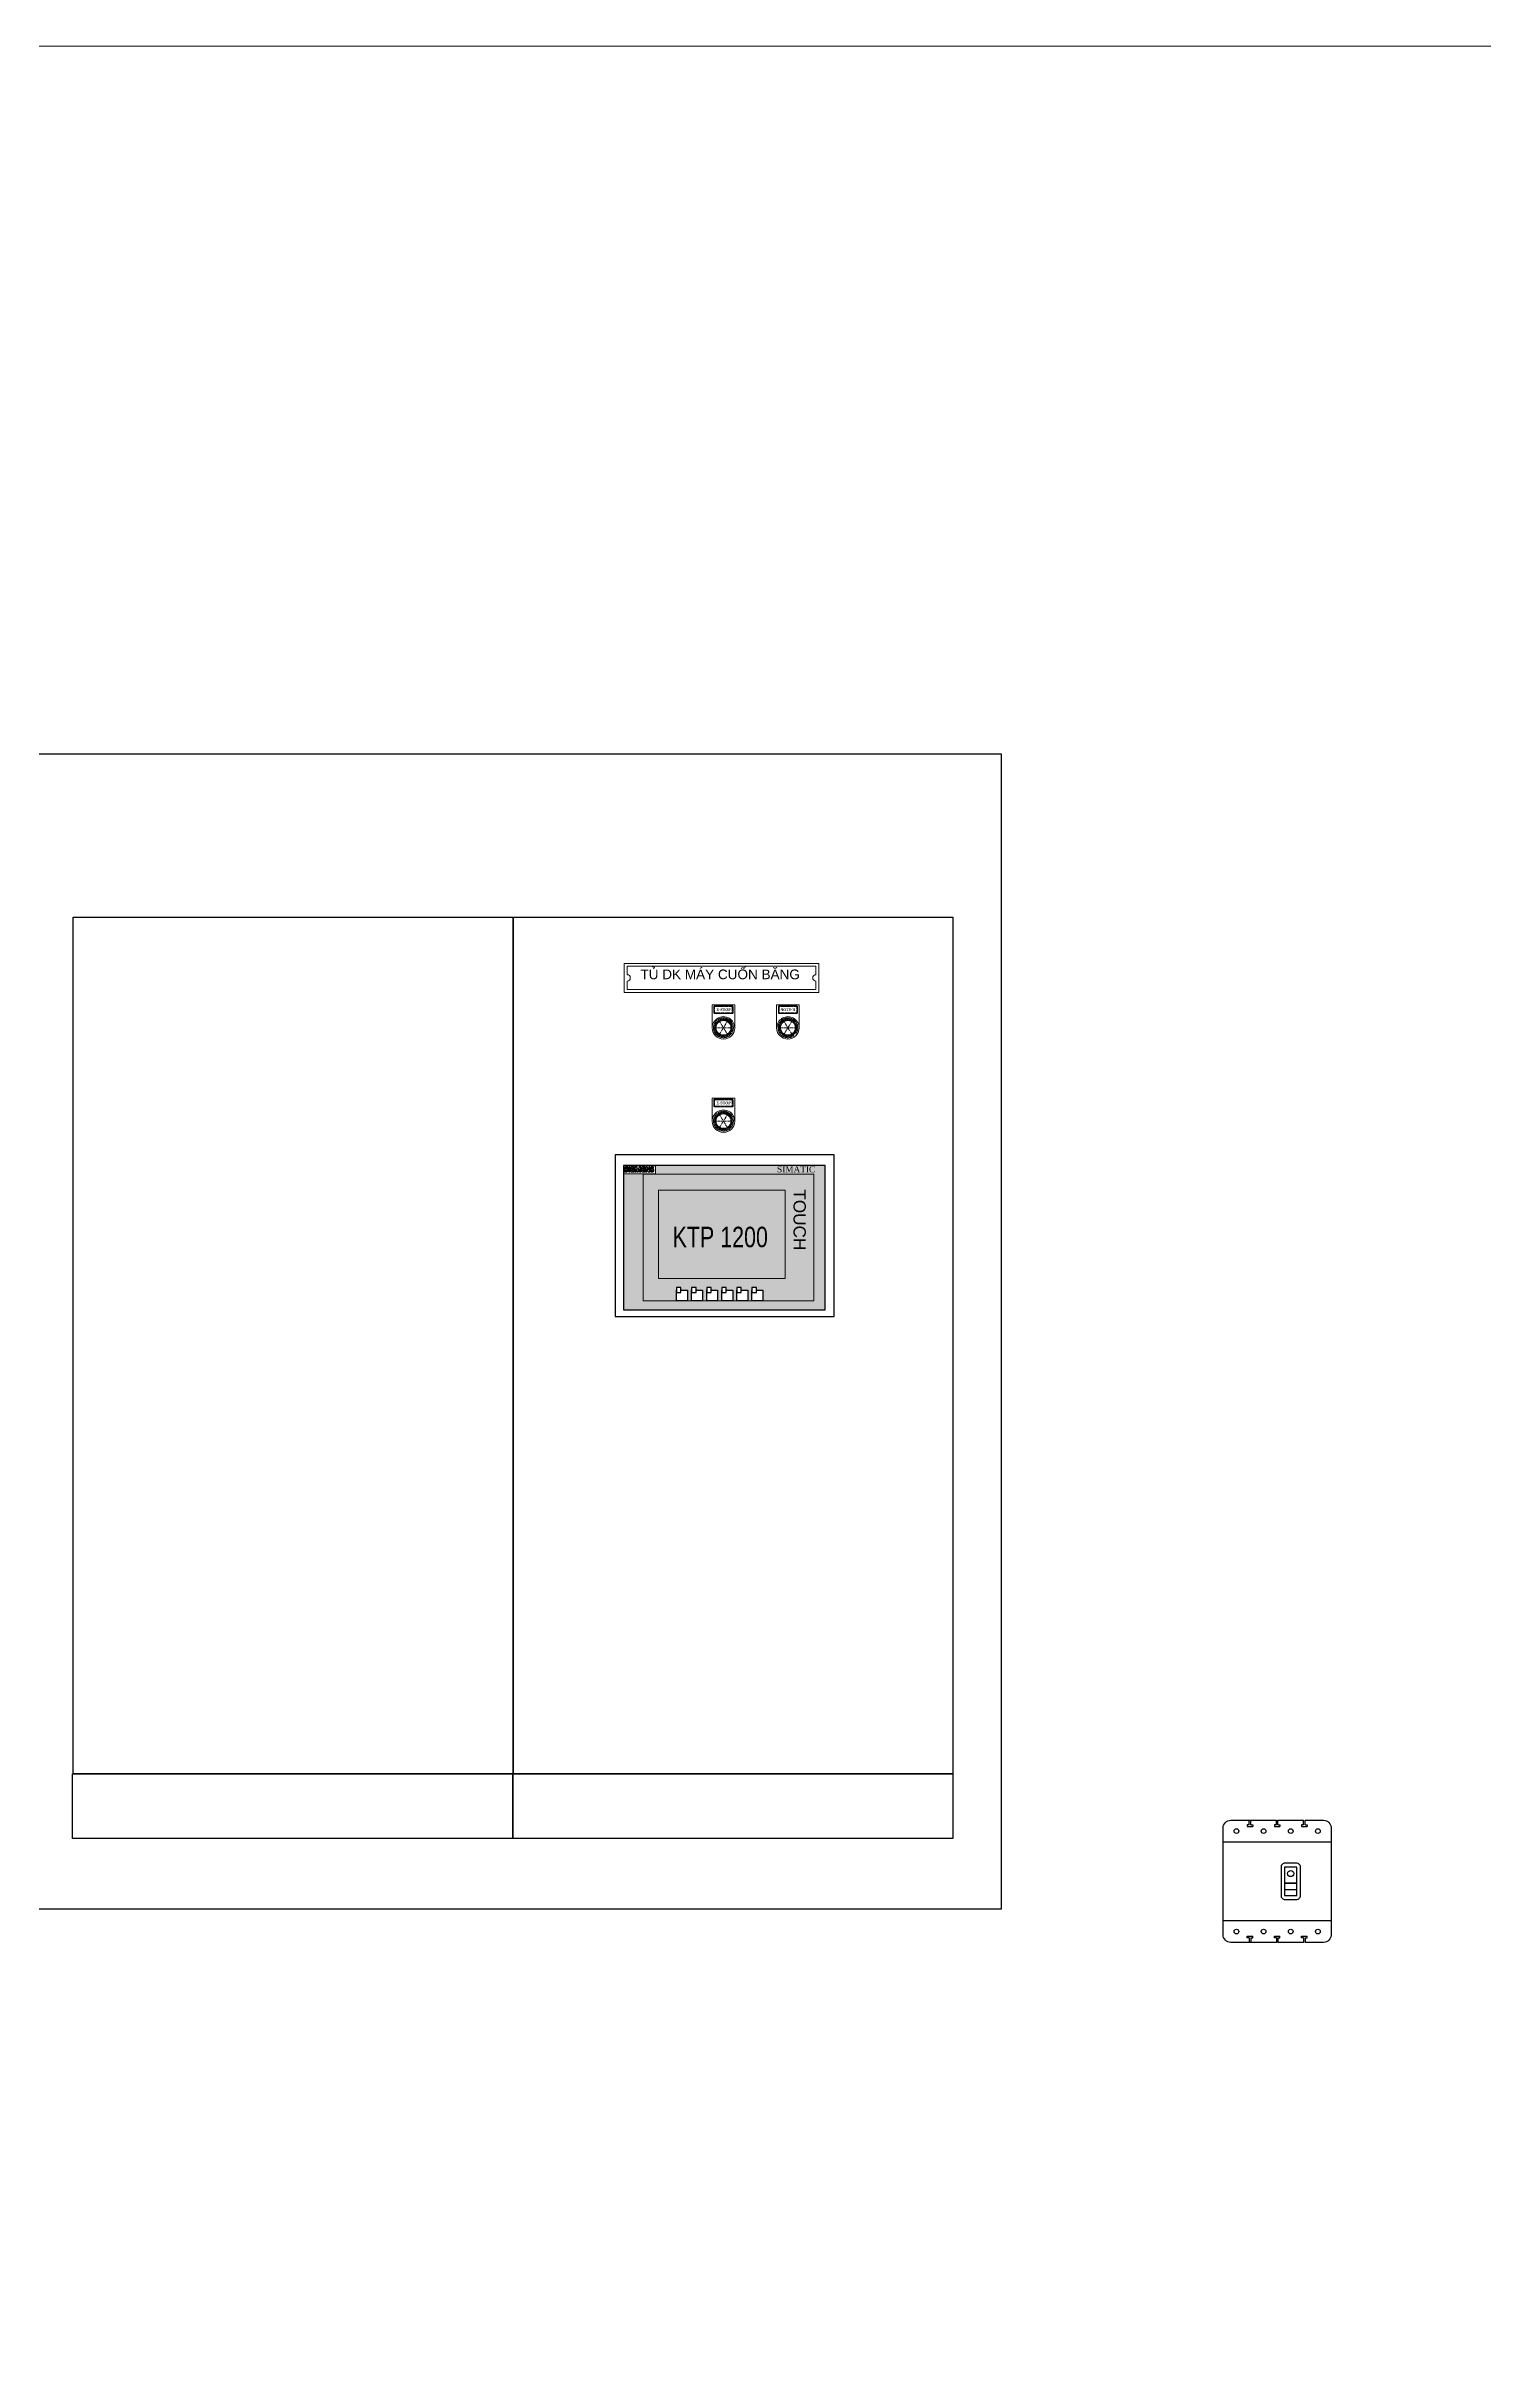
# Model space of a CAD drawing. Header units: inches. Extents: x 187 to 137830, y 99 to 66837.
# Drawn here: x 4246 to 6470, y 25914 to 29498 of the extents above; entities that cross this region are included whole.
import ezdxf

# ---------------------------------------------------------------- set-up
doc = ezdxf.new("R2010")
doc.units = ezdxf.units.IN
doc.header["$MEASUREMENT"] = 0
for name, pattern in [('DASHED', [0.75, 0.5, -0.25]), ('DASHED2', [0.375, 0.25, -0.125]), ('HIDDEN', [0.375, 0.25, -0.125])]:
    doc.linetypes.add(name, pattern=pattern)
for name, color, linetype, lineweight in [('00 Tay Do Pipe', 84, 'Continuous', 0), ('NETCHINH', 7, 'Continuous', 30), ('T_Net manh_Thin Line', 1, 'Continuous', 9), ('Thin - Continuous', 3, 'DASHED2', 5)]:
    doc.layers.add(name, color=color, linetype=linetype, lineweight=lineweight)
for name, color, linetype in [('12', 3, 'Continuous'), ('BO', 3, 'Continuous'), ('CHANGE', 4, 'Continuous'), ('Dim', 9, 'Continuous'), ('mang', 4, 'Continuous'), ('ONG', 170, 'Continuous'), ('text', 2, 'Continuous')]:
    doc.layers.add(name, color=color, linetype=linetype)
doc.styles.add('Annotative', font='arial.ttf')
doc.styles.add('DIM', font='romans.shx', dxfattribs={"width": 0.75, "bigfont": 'bigfont.shx'})
doc.styles.add('ROMAND', font='arial.ttf', dxfattribs={"height": 2})
doc.styles.get("Standard").update_dxf_attribs({"font": 'arial.ttf'})

# ---------------------------------------------------------------- blocks, each defined once
blk = doc.blocks.new('A$C1EC9183B')
at = {"layer": 'CHANGE'}
blk.add_line((-8, 40.4), (8, 40.4), dxfattribs=at)
blk.add_lwpolyline([(-7.5, 27.4), (7.5, 27.4, 0.414214), (12.5, 32.4), (12.5, 69.1, 0.414214), (7.5, 74.1), (-7.5, 74.1, 0.414214), (-12.5, 69.1), (-12.5, 32.4, 0.414214)], format="xyb", close=True, dxfattribs=at)
for points in [[(-8, 48.4), (8, 48.4), (8, 69.1), (-8, 69.1)], [(-8, 32.4), (8, 32.4), (8, 48.4), (-8, 48.4)]]:
    blk.add_lwpolyline(points, close=True, dxfattribs=at)
blk.add_circle((0, 60.8), 4, dxfattribs=at)
blk = doc.blocks.new('A$C52D365C6')
at = {"layer": 'CHANGE'}
blk.add_lwpolyline([(0, 50.75), (139.5, 50.75), (139.5, -50.75), (0, -50.75)], close=True, dxfattribs=at)
blk.add_blockref('A$C1EC9183B', (87.25, -50.75))
blk = doc.blocks.new('A$C6CA75C46')
at = {"layer": 'CHANGE'}
for p, q in [((33.75, 72.75), (31.25, 72.75)), ((31.25, 72.75), (31.25, 70.75)), ((31.25, 70.75), (38.25, 70.75)), ((33.75, 72.75), (33.75, 78.75)), ((35.75, 72.75), (35.75, 78.75)), ((35.75, 72.75), (38.25, 72.75)), ((38.25, 72.75), (38.25, 70.75)), ((68.75, 72.75), (66.25, 72.75)), ((66.25, 72.75), (66.25, 70.75)), ((66.25, 70.75), (73.25, 70.75)), ((68.75, 72.75), (68.75, 78.75)), ((70.75, 72.75), (70.75, 78.75)), ((70.75, 72.75), (73.25, 72.75)), ((73.25, 72.75), (73.25, 70.75)), ((103.75, 72.75), (101.25, 72.75)), ((101.25, 72.75), (101.25, 70.75)), ((101.25, 70.75), (108.25, 70.75)), ((103.75, 72.75), (103.75, 78.75)), ((105.75, 72.75), (105.75, 78.75)), ((105.75, 72.75), (108.25, 72.75)), ((108.25, 72.75), (108.25, 70.75)), ((31.25, -70.75), (38.25, -70.75)), ((31.25, -72.75), (31.25, -70.75)), ((33.75, -72.75), (31.25, -72.75)), ((33.75, -72.75), (33.75, -78.75)), ((35.75, -72.75), (35.75, -78.75)), ((35.75, -72.75), (38.25, -72.75)), ((38.25, -72.75), (38.25, -70.75)), ((66.25, -70.75), (73.25, -70.75)), ((66.25, -72.75), (66.25, -70.75)), ((68.75, -72.75), (66.25, -72.75)), ((68.75, -72.75), (68.75, -78.75)), ((70.75, -72.75), (70.75, -78.75)), ((70.75, -72.75), (73.25, -72.75)), ((73.25, -72.75), (73.25, -70.75)), ((101.25, -70.75), (108.25, -70.75)), ((101.25, -72.75), (101.25, -70.75)), ((103.75, -72.75), (101.25, -72.75)), ((103.75, -72.75), (103.75, -78.75)), ((105.75, -72.75), (105.75, -78.75)), ((105.75, -72.75), (108.25, -72.75)), ((108.25, -72.75), (108.25, -70.75))]:
    blk.add_line(p, q, dxfattribs=at)
for points in [[(68.75, -78.75), (10, -78.75, -0.4142136), (0, -68.75), (0, 68.75, -0.4142136), (10, 78.75), (68.75, 78.75)], [(105.75, 78.75), (129.5, 78.75, -0.4142136), (139.5, 68.75), (139.5, -68.75, -0.4142136), (129.5, -78.75), (105.75, -78.75)]]:
    blk.add_lwpolyline(points, format="xyb", dxfattribs=at)
for points in [[(70.75, 78.75), (103.75, 78.75)], [(103.75, -78.75), (70.75, -78.75)]]:
    blk.add_lwpolyline(points, dxfattribs=at)
for centre in [(17.25, 64.75), (52.25, 64.75), (87.25, 64.75), (122.25, 64.75), (17.25, -64.75), (52.25, -64.75), (87.25, -64.75), (122.25, -64.75)]:
    blk.add_circle(centre, 3, dxfattribs=at)
blk = doc.blocks.new('A$C76544C58')
at = {"layer": 'text'}
for name in ['A$C6CA75C46', 'A$C52D365C6']:
    blk.add_blockref(name, (0, 0), dxfattribs=at)
blk = doc.blocks.new('VL160X-4P')
at = {"layer": 'text'}
blk.add_blockref('A$C76544C58', (893.1, 340.1), dxfattribs=at)

msp = doc.modelspace()

# ---------------------------------------------------------------- hatches: boundary and pattern name
at = {"layer": 'NETCHINH'}
h = msp.add_hatch(color=1, dxfattribs=at)
h.dxf.hatch_style = 1
h.set_gradient(color1=(173, 221, 247), name='SPHERICAL')
h.paths.add_polyline_path([(5450.97, 27765.49), (5188.34, 27765.49), (5188.34, 27752.21), (5433.75, 27752.21), (5433.75, 27556.03), (5169.53, 27556.03), (5169.53, 27752.5), (5138.92, 27752.5), (5138.92, 27542.14), (5450.97, 27542.14)])
h.paths.add_polyline_path([(5376.13, 27749.42), (5438.58, 27749.42), (5438.58, 27769.72), (5376.13, 27769.72)], flags=9)
h = msp.add_hatch(color=1, dxfattribs=at)
h.dxf.hatch_style = 1
h.set_gradient(color1=(179, 179, 255), name='SPHERICAL')
h.paths.add_polyline_path([(5169.53, 27752.21), (5169.53, 27556.03), (5221.1, 27556.03), (5221.1, 27572.71), (5221.1, 27576.48), (5227.93, 27576.48), (5227.93, 27572.71), (5238.05, 27572.71), (5238.05, 27556.03), (5244.47, 27556.03), (5244.47, 27572.71), (5244.47, 27576.48), (5251.3, 27576.48), (5251.3, 27572.71), (5261.41, 27572.71), (5261.41, 27556.03), (5267.84, 27556.03), (5267.84, 27572.71), (5267.84, 27576.48), (5274.67, 27576.48), (5274.67, 27572.71), (5284.78, 27572.71), (5284.78, 27556.03), (5291.2, 27556.03), (5291.2, 27572.71), (5291.2, 27576.48), (5298.03, 27576.48), (5298.03, 27572.71), (5308.15, 27572.71), (5308.15, 27556.03), (5314.57, 27556.03), (5314.57, 27572.71), (5314.57, 27576.48), (5321.4, 27576.48), (5321.4, 27572.71), (5331.51, 27572.71), (5331.51, 27556.03), (5337.94, 27556.03), (5337.94, 27572.71), (5337.94, 27576.48), (5344.77, 27576.48), (5344.77, 27572.71), (5354.88, 27572.71), (5354.88, 27556.03), (5433.75, 27556.03), (5433.75, 27752.21)])
h.paths.add_polyline_path([(5389.03, 27727.47), (5389.03, 27590.42), (5193.19, 27590.42), (5193.19, 27727.47)], flags=16)
h.paths.add_polyline_path([(5391.49, 27731.19), (5391.49, 27627.28), (5430.66, 27627.28), (5430.66, 27731.19)], flags=24)
h.paths.add_polyline_path([(5206.63, 27621.71), (5370.08, 27621.71), (5370.08, 27686.99), (5206.63, 27686.99)], flags=8)
h = msp.add_hatch(color=1, dxfattribs=at)
h.dxf.hatch_style = 1
h.set_gradient(color1=(255, 255, 255), name='SPHERICAL')
h.paths.add_polyline_path([(5389.03, 27727.47), (5193.19, 27727.47), (5193.19, 27590.42), (5389.03, 27590.42)])
h.paths.add_polyline_path([(5206.63, 27621.71), (5370.08, 27621.71), (5370.08, 27686.99), (5206.63, 27686.99)], flags=24)

# ---------------------------------------------------------------- linework, layer by layer
at = {"color": 6, "linetype": 'Continuous', "lineweight": 0}
msp.add_lwpolyline([(186.86, 29497.83), (34274.63, 29497.83), (34274.63, 826.86), (186.86, 826.86)], close=True, dxfattribs=at)
at = {"color": 7, "lineweight": 0, "true_color": 0xffffff}
msp.add_lwpolyline([(5139.23, 27765.18), (5188.34, 27765.18), (5188.34, 27752.5), (5139.23, 27752.5)], close=True, dxfattribs=at)
at = {"color": 4, "lineweight": 0}
msp.add_lwpolyline([(5433.75, 27556.03), (5433.75, 27752.21), (5169.53, 27752.21), (5169.53, 27556.03)], close=True, dxfattribs=at)
at = {"color": 251, "lineweight": 0, "true_color": 0x696969}
msp.add_lwpolyline([(5389.03, 27590.42), (5389.03, 27727.47), (5193.19, 27727.47), (5193.19, 27590.42)], close=True, dxfattribs=at)
for points in [[(5221.1, 27568.95), (5227.93, 27568.95), (5227.93, 27576.48), (5221.1, 27576.48)], [(5244.47, 27568.95), (5251.3, 27568.95), (5251.3, 27576.48), (5244.47, 27576.48)], [(5267.84, 27568.95), (5274.67, 27568.95), (5274.67, 27576.48), (5267.84, 27576.48)], [(5291.2, 27568.95), (5298.03, 27568.95), (5298.03, 27576.48), (5291.2, 27576.48)], [(5314.57, 27568.95), (5321.4, 27568.95), (5321.4, 27576.48), (5314.57, 27576.48)], [(5337.94, 27568.95), (5344.77, 27568.95), (5344.77, 27576.48), (5337.94, 27576.48)]]:
    msp.add_lwpolyline(points, close=True)
for points in [[(5227.93, 27572.71), (5238.05, 27572.71), (5238.05, 27556.03), (5221.1, 27556.03), (5221.1, 27572.71)], [(5251.3, 27572.71), (5261.41, 27572.71), (5261.41, 27556.03), (5244.47, 27556.03), (5244.47, 27572.71)], [(5274.67, 27572.71), (5284.78, 27572.71), (5284.78, 27556.03), (5267.84, 27556.03), (5267.84, 27572.71)], [(5298.03, 27572.71), (5308.15, 27572.71), (5308.15, 27556.03), (5291.2, 27556.03), (5291.2, 27572.71)], [(5321.4, 27572.71), (5331.51, 27572.71), (5331.51, 27556.03), (5314.57, 27556.03), (5314.57, 27572.71)], [(5344.77, 27572.71), (5354.88, 27572.71), (5354.88, 27556.03), (5337.94, 27556.03), (5337.94, 27572.71)]]:
    msp.add_lwpolyline(points)
at = {"layer": '12', "color": 2}
for centre in [(5293.75, 27978.65), (5393.56, 27978.65), (5293.75, 27834.2)]:
    msp.add_circle(centre, 11.6, dxfattribs=at)
at = {"layer": 'BO', "color": 4, "linetype": 'Continuous'}
for p, q in [((5140.72, 27756.03), (5140.72, 27757.41)), ((5142.64, 27761.19), (5142.64, 27761.21)), ((5145.61, 27761.39), (5145.61, 27762.7)), ((5147.13, 27755.88), (5147.13, 27762.77)), ((5149.25, 27762.77), (5147.13, 27762.77)), ((5147.13, 27755.88), (5149.25, 27755.88)), ((5149.25, 27755.88), (5149.25, 27762.77)), ((5150.85, 27755.88), (5150.85, 27762.77)), ((5155.88, 27762.77), (5150.85, 27762.77)), ((5150.85, 27755.88), (5155.95, 27755.88)), ((5152.82, 27759.94), (5152.82, 27761.47)), ((5152.82, 27761.47), (5155.88, 27761.47)), ((5155.51, 27759.94), (5152.82, 27759.94)), ((5152.82, 27757.19), (5152.82, 27758.78)), ((5152.82, 27758.78), (5155.51, 27758.78)), ((5155.95, 27757.19), (5152.82, 27757.19)), ((5155.51, 27758.78), (5155.51, 27759.94)), ((5155.88, 27761.47), (5155.88, 27762.77)), ((5155.95, 27755.88), (5155.95, 27757.19)), ((5157.19, 27755.88), (5157.19, 27762.77)), ((5159.66, 27762.77), (5157.19, 27762.77)), ((5157.19, 27755.88), (5158.57, 27755.88)), ((5158.57, 27755.88), (5158.57, 27760.23)), ((5158.57, 27760.23), (5160.47, 27755.81)), ((5161.49, 27758.64), (5159.66, 27762.77)), ((5160.47, 27755.81), (5161.7, 27755.81)), ((5163.16, 27762.77), (5161.49, 27758.64)), ((5161.7, 27755.81), (5163.67, 27760.31)), ((5165.64, 27762.77), (5163.16, 27762.77)), ((5163.67, 27755.88), (5163.67, 27760.31)), ((5163.67, 27755.88), (5165.64, 27755.88)), ((5165.64, 27755.88), (5165.64, 27762.77)), ((5167.24, 27755.88), (5167.24, 27762.77)), ((5172.34, 27762.77), (5167.24, 27762.77)), ((5167.24, 27755.88), (5172.41, 27755.88)), ((5169.28, 27759.94), (5169.28, 27761.47)), ((5169.28, 27761.47), (5172.34, 27761.47)), ((5171.98, 27759.94), (5169.28, 27759.94)), ((5169.28, 27757.19), (5169.28, 27758.78)), ((5169.28, 27758.78), (5171.98, 27758.78)), ((5172.41, 27757.19), (5169.28, 27757.19)), ((5171.98, 27758.78), (5171.98, 27759.94)), ((5172.34, 27761.47), (5172.34, 27762.77)), ((5172.41, 27755.88), (5172.41, 27757.19)), ((5173.58, 27755.88), (5173.58, 27762.77)), ((5175.84, 27762.77), (5173.58, 27762.77)), ((5173.58, 27755.88), (5174.96, 27755.88)), ((5174.96, 27755.88), (5174.96, 27760.23)), ((5174.96, 27760.23), (5177.44, 27755.88)), ((5178.24, 27758.57), (5175.84, 27762.77)), ((5177.44, 27755.88), (5179.7, 27755.88)), ((5178.24, 27762.77), (5178.24, 27758.57)), ((5179.7, 27762.77), (5178.24, 27762.77)), ((5179.7, 27755.88), (5179.7, 27762.77)), ((5180.86, 27756.1), (5180.86, 27757.41)), ((5185.67, 27761.39), (5185.67, 27762.7))]:
    msp.add_line(p, q, dxfattribs=at)
for points in [[(5145.61, 27762.7), (5145.18, 27762.77), (5144.97, 27762.81), (5144.76, 27762.85), (5144.59, 27762.87), (5144.43, 27762.89), (5144.26, 27762.92), (5144.1, 27762.93), (5143.98, 27762.94), (5143.86, 27762.95), (5143.74, 27762.96), (5143.62, 27762.96), (5143.5, 27762.96), (5143.37, 27762.96), (5143.24, 27762.95), (5143.11, 27762.94), (5142.99, 27762.93), (5142.86, 27762.91), (5142.75, 27762.89), (5142.63, 27762.87), (5142.52, 27762.85), (5142.41, 27762.82), (5142.3, 27762.79), (5142.19, 27762.76), (5142.09, 27762.72), (5141.99, 27762.69), (5141.9, 27762.64), (5141.8, 27762.6), (5141.71, 27762.55), (5141.61, 27762.5), (5141.55, 27762.46), (5141.48, 27762.42), (5141.42, 27762.37), (5141.36, 27762.33), (5141.3, 27762.28), (5141.24, 27762.23), (5141.18, 27762.18), (5141.13, 27762.12), (5141.08, 27762.06), (5141.03, 27762), (5140.98, 27761.93), (5140.94, 27761.87), (5140.89, 27761.8), (5140.85, 27761.72), (5140.82, 27761.65), (5140.79, 27761.58), (5140.76, 27761.5), (5140.73, 27761.42), (5140.71, 27761.34), (5140.69, 27761.25), (5140.68, 27761.17), (5140.67, 27761.08), (5140.66, 27761), (5140.65, 27760.91), (5140.65, 27760.83)], [(5140.65, 27760.83), (5140.65, 27760.81), (5140.65, 27760.74), (5140.66, 27760.67), (5140.66, 27760.6), (5140.67, 27760.53), (5140.68, 27760.46), (5140.7, 27760.39), (5140.71, 27760.32), (5140.73, 27760.26), (5140.75, 27760.19), (5140.78, 27760.12), (5140.81, 27760.05), (5140.84, 27759.98), (5140.88, 27759.91), (5140.92, 27759.84), (5140.96, 27759.78), (5141, 27759.72), (5141.05, 27759.65), (5141.1, 27759.59), (5141.16, 27759.53), (5141.22, 27759.46), (5141.28, 27759.41), (5141.34, 27759.35), (5141.41, 27759.3), (5141.47, 27759.25), (5141.54, 27759.2), (5141.61, 27759.16), (5141.68, 27759.11), (5141.74, 27759.08), (5141.81, 27759.04), (5141.88, 27759), (5142.02, 27758.93), (5142.16, 27758.87), (5142.3, 27758.8), (5142.44, 27758.74), (5142.63, 27758.66), (5142.82, 27758.58), (5143.01, 27758.49), (5143.21, 27758.41), (5143.29, 27758.37), (5143.37, 27758.33), (5143.46, 27758.3), (5143.54, 27758.25), (5143.62, 27758.21), (5143.7, 27758.16), (5143.74, 27758.14), (5143.78, 27758.11), (5143.82, 27758.09), (5143.86, 27758.06), (5143.9, 27758.03), (5143.93, 27757.99), (5143.97, 27757.96), (5144, 27757.92), (5144.02, 27757.89), (5144.04, 27757.86), (5144.05, 27757.84), (5144.07, 27757.81), (5144.08, 27757.77), (5144.09, 27757.74), (5144.09, 27757.71), (5144.1, 27757.68), (5144.1, 27757.67)], [(5140.72, 27756.03), (5140.91, 27755.98), (5141.09, 27755.93), (5141.27, 27755.89), (5141.46, 27755.85), (5141.59, 27755.82), (5141.73, 27755.79), (5141.87, 27755.77), (5142.01, 27755.75), (5142.15, 27755.74), (5142.31, 27755.72), (5142.48, 27755.71), (5142.64, 27755.7), (5142.81, 27755.7), (5142.94, 27755.7), (5143.08, 27755.71), (5143.21, 27755.71), (5143.34, 27755.72), (5143.48, 27755.74), (5143.61, 27755.75), (5143.73, 27755.77), (5143.85, 27755.79), (5143.97, 27755.81), (5144.09, 27755.84), (5144.21, 27755.87), (5144.33, 27755.91), (5144.44, 27755.94), (5144.54, 27755.98), (5144.65, 27756.02), (5144.76, 27756.06), (5144.86, 27756.11), (5144.96, 27756.16), (5145.04, 27756.2), (5145.11, 27756.25), (5145.18, 27756.29), (5145.25, 27756.34), (5145.32, 27756.39), (5145.39, 27756.44), (5145.46, 27756.5), (5145.52, 27756.56), (5145.58, 27756.62), (5145.64, 27756.68), (5145.7, 27756.75), (5145.75, 27756.82), (5145.8, 27756.89), (5145.84, 27756.96), (5145.88, 27757.04), (5145.92, 27757.12), (5145.95, 27757.2), (5145.98, 27757.27), (5146, 27757.35), (5146.02, 27757.42), (5146.04, 27757.5), (5146.05, 27757.58), (5146.07, 27757.66), (5146.07, 27757.74), (5146.08, 27757.82), (5146.08, 27757.9)], [(5144.1, 27757.67), (5144.1, 27757.64), (5144.09, 27757.61), (5144.09, 27757.59), (5144.08, 27757.56), (5144.07, 27757.53), (5144.06, 27757.51), (5144.04, 27757.48), (5144.03, 27757.46), (5144.01, 27757.43), (5143.99, 27757.41), (5143.97, 27757.39), (5143.94, 27757.37), (5143.92, 27757.35), (5143.9, 27757.33), (5143.87, 27757.31), (5143.84, 27757.3), (5143.82, 27757.28), (5143.77, 27757.26), (5143.72, 27757.24), (5143.67, 27757.22), (5143.62, 27757.2), (5143.57, 27757.18), (5143.52, 27757.17), (5143.47, 27757.15), (5143.4, 27757.14), (5143.33, 27757.12), (5143.26, 27757.11), (5143.19, 27757.1), (5143.11, 27757.09), (5143.03, 27757.08), (5142.95, 27757.07), (5142.88, 27757.06), (5142.79, 27757.06), (5142.7, 27757.06), (5142.61, 27757.05), (5142.52, 27757.05), (5142.42, 27757.05), (5142.32, 27757.06), (5142.22, 27757.06), (5142.12, 27757.07), (5142.02, 27757.08), (5141.92, 27757.09), (5141.82, 27757.11), (5141.72, 27757.12), (5141.62, 27757.14), (5141.52, 27757.16), (5141.42, 27757.19), (5141.32, 27757.21), (5141.22, 27757.24), (5141.12, 27757.27), (5141.02, 27757.3), (5140.92, 27757.33), (5140.82, 27757.37), (5140.72, 27757.41)], [(5142.63, 27761.21), (5142.63, 27761.24), (5142.64, 27761.27), (5142.64, 27761.29), (5142.65, 27761.32), (5142.66, 27761.34), (5142.67, 27761.36), (5142.68, 27761.39), (5142.7, 27761.41), (5142.72, 27761.43), (5142.73, 27761.45), (5142.75, 27761.47), (5142.77, 27761.48), (5142.79, 27761.5), (5142.82, 27761.52), (5142.84, 27761.53), (5142.87, 27761.55), (5142.91, 27761.57), (5142.95, 27761.59), (5142.98, 27761.61), (5143.02, 27761.62), (5143.06, 27761.63), (5143.1, 27761.65), (5143.15, 27761.67), (5143.21, 27761.68), (5143.26, 27761.7), (5143.32, 27761.71), (5143.38, 27761.72), (5143.44, 27761.73), (5143.49, 27761.74), (5143.55, 27761.74), (5143.61, 27761.75), (5143.67, 27761.75), (5143.74, 27761.76), (5143.8, 27761.76), (5143.87, 27761.76), (5143.95, 27761.75), (5144.03, 27761.75), (5144.11, 27761.74), (5144.18, 27761.74), (5144.26, 27761.73), (5144.34, 27761.72), (5144.44, 27761.7), (5144.54, 27761.68), (5144.64, 27761.66), (5144.74, 27761.64), (5144.84, 27761.62), (5144.94, 27761.6), (5145.05, 27761.57), (5145.16, 27761.54), (5145.27, 27761.5), (5145.39, 27761.47), (5145.5, 27761.43), (5145.61, 27761.39)], [(5146.08, 27757.97), (5146.08, 27758.06), (5146.07, 27758.14), (5146.06, 27758.22), (5146.05, 27758.3), (5146.04, 27758.38), (5146.02, 27758.46), (5146, 27758.54), (5145.98, 27758.61), (5145.95, 27758.69), (5145.92, 27758.76), (5145.89, 27758.83), (5145.85, 27758.9), (5145.81, 27758.97), (5145.77, 27759.04), (5145.73, 27759.1), (5145.68, 27759.17), (5145.63, 27759.24), (5145.57, 27759.3), (5145.51, 27759.36), (5145.45, 27759.42), (5145.39, 27759.48), (5145.32, 27759.54), (5145.26, 27759.59), (5145.19, 27759.64), (5145.12, 27759.69), (5145.05, 27759.73), (5144.98, 27759.77), (5144.91, 27759.81), (5144.83, 27759.85), (5144.7, 27759.92), (5144.56, 27759.99), (5144.42, 27760.06), (5144.28, 27760.13), (5144.09, 27760.21), (5143.9, 27760.29), (5143.71, 27760.38), (5143.52, 27760.46), (5143.44, 27760.5), (5143.36, 27760.54), (5143.27, 27760.58), (5143.19, 27760.62), (5143.11, 27760.67), (5143.03, 27760.71), (5142.99, 27760.74), (5142.95, 27760.77), (5142.91, 27760.8), (5142.87, 27760.83), (5142.83, 27760.86), (5142.8, 27760.89), (5142.76, 27760.93), (5142.73, 27760.97), (5142.71, 27760.99), (5142.7, 27761.02), (5142.68, 27761.04), (5142.67, 27761.07), (5142.66, 27761.1), (5142.65, 27761.13), (5142.64, 27761.16), (5142.63, 27761.19), (5142.63, 27761.21)], [(5185.67, 27762.7), (5185.25, 27762.77), (5185.04, 27762.8), (5184.84, 27762.84), (5184.67, 27762.86), (5184.51, 27762.88), (5184.34, 27762.9), (5184.18, 27762.92), (5184.06, 27762.93), (5183.94, 27762.94), (5183.82, 27762.94), (5183.7, 27762.95), (5183.58, 27762.94), (5183.46, 27762.94), (5183.33, 27762.93), (5183.21, 27762.92), (5183.08, 27762.91), (5182.96, 27762.89), (5182.85, 27762.87), (5182.74, 27762.85), (5182.63, 27762.83), (5182.52, 27762.8), (5182.41, 27762.77), (5182.31, 27762.73), (5182.21, 27762.7), (5182.11, 27762.66), (5182.02, 27762.62), (5181.92, 27762.57), (5181.83, 27762.52), (5181.74, 27762.47), (5181.67, 27762.43), (5181.61, 27762.38), (5181.55, 27762.34), (5181.48, 27762.29), (5181.42, 27762.24), (5181.36, 27762.19), (5181.31, 27762.14), (5181.25, 27762.08), (5181.2, 27762.02), (5181.15, 27761.96), (5181.1, 27761.9), (5181.06, 27761.83), (5181.02, 27761.76), (5180.98, 27761.69), (5180.94, 27761.62), (5180.91, 27761.54), (5180.88, 27761.47), (5180.86, 27761.39), (5180.83, 27761.31), (5180.82, 27761.23), (5180.8, 27761.15), (5180.79, 27761.07), (5180.78, 27760.98), (5180.78, 27760.9), (5180.78, 27760.82)], [(5180.78, 27760.82), (5180.78, 27760.8), (5180.78, 27760.72), (5180.78, 27760.64), (5180.79, 27760.56), (5180.8, 27760.49), (5180.82, 27760.41), (5180.83, 27760.33), (5180.85, 27760.26), (5180.88, 27760.19), (5180.91, 27760.11), (5180.94, 27760.04), (5180.97, 27759.97), (5181.01, 27759.91), (5181.05, 27759.84), (5181.09, 27759.78), (5181.13, 27759.71), (5181.18, 27759.65), (5181.23, 27759.59), (5181.29, 27759.52), (5181.35, 27759.46), (5181.41, 27759.4), (5181.48, 27759.35), (5181.54, 27759.29), (5181.61, 27759.24), (5181.68, 27759.19), (5181.75, 27759.15), (5181.82, 27759.11), (5181.89, 27759.07), (5181.96, 27759.03), (5182.03, 27758.99), (5182.17, 27758.92), (5182.31, 27758.86), (5182.45, 27758.79), (5182.59, 27758.73), (5182.78, 27758.65), (5183.16, 27758.49)], [(5180.86, 27756.1), (5181.04, 27756.05), (5181.23, 27756), (5181.41, 27755.96), (5181.59, 27755.92), (5181.73, 27755.9), (5181.87, 27755.87), (5182.01, 27755.85), (5182.14, 27755.83), (5182.28, 27755.82), (5182.45, 27755.8), (5182.61, 27755.79), (5182.77, 27755.78), (5182.94, 27755.78), (5183.07, 27755.78), (5183.2, 27755.79), (5183.34, 27755.8), (5183.47, 27755.81), (5183.6, 27755.82), (5183.74, 27755.84), (5183.86, 27755.85), (5183.98, 27755.88), (5184.1, 27755.9), (5184.21, 27755.93), (5184.33, 27755.96), (5184.45, 27755.99), (5184.55, 27756.03), (5184.66, 27756.06), (5184.76, 27756.1), (5184.87, 27756.15), (5184.97, 27756.2), (5185.07, 27756.25), (5185.14, 27756.29), (5185.22, 27756.33), (5185.29, 27756.38), (5185.36, 27756.42), (5185.42, 27756.47), (5185.49, 27756.53), (5185.55, 27756.58), (5185.61, 27756.64), (5185.67, 27756.7), (5185.73, 27756.76), (5185.78, 27756.83), (5185.83, 27756.9), (5185.88, 27756.97), (5185.92, 27757.04), (5185.96, 27757.12), (5186, 27757.2), (5186.03, 27757.28), (5186.06, 27757.35), (5186.08, 27757.43), (5186.1, 27757.5), (5186.12, 27757.58), (5186.13, 27757.66), (5186.14, 27757.73), (5186.15, 27757.81), (5186.15, 27757.89), (5186.15, 27757.97)], [(5184.25, 27757.68), (5184.25, 27757.65), (5184.24, 27757.63), (5184.24, 27757.6), (5184.23, 27757.57), (5184.22, 27757.55), (5184.21, 27757.52), (5184.19, 27757.5), (5184.18, 27757.48), (5184.16, 27757.45), (5184.14, 27757.43), (5184.12, 27757.41), (5184.1, 27757.39), (5184.07, 27757.37), (5184.05, 27757.35), (5184.02, 27757.33), (5184, 27757.32), (5183.97, 27757.3), (5183.92, 27757.28), (5183.87, 27757.26), (5183.82, 27757.24), (5183.77, 27757.22), (5183.72, 27757.2), (5183.67, 27757.19), (5183.62, 27757.17), (5183.54, 27757.15), (5183.47, 27757.14), (5183.4, 27757.12), (5183.32, 27757.11), (5183.24, 27757.1), (5183.16, 27757.09), (5183.08, 27757.08), (5183, 27757.07), (5182.92, 27757.07), (5182.83, 27757.06), (5182.74, 27757.06), (5182.66, 27757.06), (5182.56, 27757.06), (5182.46, 27757.06), (5182.36, 27757.07), (5182.26, 27757.08), (5182.16, 27757.09), (5182.06, 27757.1), (5181.95, 27757.11), (5181.85, 27757.13), (5181.75, 27757.15), (5181.65, 27757.17), (5181.56, 27757.19), (5181.46, 27757.21), (5181.36, 27757.24), (5181.26, 27757.27), (5181.16, 27757.3), (5181.06, 27757.33), (5180.96, 27757.37), (5180.86, 27757.41)], [(5182.74, 27761.19), (5182.74, 27761.22), (5182.74, 27761.25), (5182.75, 27761.27), (5182.75, 27761.3), (5182.76, 27761.33), (5182.77, 27761.35), (5182.79, 27761.38), (5182.8, 27761.4), (5182.81, 27761.43), (5182.83, 27761.45), (5182.85, 27761.47), (5182.86, 27761.49), (5182.89, 27761.51), (5182.91, 27761.53), (5182.93, 27761.55), (5182.96, 27761.57), (5182.98, 27761.58), (5183.01, 27761.6), (5183.04, 27761.61), (5183.07, 27761.62), (5183.1, 27761.63), (5183.12, 27761.64), (5183.15, 27761.65), (5183.18, 27761.66), (5183.21, 27761.67), (5183.24, 27761.68), (5183.31, 27761.69), (5183.37, 27761.7), (5183.43, 27761.71), (5183.5, 27761.72), (5183.56, 27761.73), (5183.62, 27761.73), (5183.69, 27761.74), (5183.75, 27761.74), (5183.81, 27761.74), (5183.88, 27761.74), (5183.97, 27761.74), (5184.07, 27761.74), (5184.16, 27761.73), (5184.26, 27761.72), (5184.36, 27761.71), (5184.45, 27761.7), (5184.55, 27761.69), (5184.65, 27761.67), (5184.75, 27761.65), (5184.85, 27761.63), (5184.95, 27761.61), (5185.05, 27761.59), (5185.15, 27761.56), (5185.26, 27761.53), (5185.36, 27761.5), (5185.47, 27761.47), (5185.57, 27761.43), (5185.67, 27761.39)], [(5186.15, 27757.97), (5186.15, 27757.98), (5186.15, 27758.06), (5186.14, 27758.14), (5186.14, 27758.22), (5186.13, 27758.3), (5186.11, 27758.38), (5186.1, 27758.46), (5186.08, 27758.54), (5186.05, 27758.61), (5186.03, 27758.69), (5186, 27758.76), (5185.96, 27758.83), (5185.93, 27758.9), (5185.89, 27758.97), (5185.85, 27759.03), (5185.8, 27759.1), (5185.76, 27759.16), (5185.7, 27759.23), (5185.65, 27759.29), (5185.59, 27759.35), (5185.53, 27759.41), (5185.47, 27759.47), (5185.4, 27759.53), (5185.34, 27759.58), (5185.27, 27759.63), (5185.2, 27759.67), (5185.13, 27759.71), (5185.06, 27759.76), (5185, 27759.79), (5184.92, 27759.83), (5184.79, 27759.9), (5184.65, 27759.97), (5184.52, 27760.04), (5184.38, 27760.1), (5184.19, 27760.19), (5184, 27760.27), (5183.82, 27760.35), (5183.63, 27760.43), (5183.54, 27760.47), (5183.46, 27760.51), (5183.38, 27760.55), (5183.3, 27760.59), (5183.21, 27760.64), (5183.13, 27760.68), (5183.1, 27760.71), (5183.06, 27760.73), (5183.03, 27760.75), (5182.99, 27760.78), (5182.96, 27760.81), (5182.93, 27760.84), (5182.89, 27760.87), (5182.87, 27760.9), (5182.84, 27760.93), (5182.82, 27760.96), (5182.8, 27760.99), (5182.78, 27761.02), (5182.77, 27761.05), (5182.76, 27761.08), (5182.75, 27761.11), (5182.74, 27761.15), (5182.74, 27761.18), (5182.74, 27761.19)], [(5183.16, 27758.49), (5183.35, 27758.41), (5183.43, 27758.37), (5183.52, 27758.33), (5183.6, 27758.29), (5183.69, 27758.25), (5183.77, 27758.21), (5183.85, 27758.16), (5183.89, 27758.14), (5183.93, 27758.11), (5183.97, 27758.09), (5184.01, 27758.06), (5184.05, 27758.03), (5184.08, 27758), (5184.12, 27757.96), (5184.15, 27757.93), (5184.17, 27757.9), (5184.18, 27757.88), (5184.2, 27757.85), (5184.21, 27757.83), (5184.22, 27757.8), (5184.23, 27757.77), (5184.24, 27757.75), (5184.25, 27757.72), (5184.25, 27757.69), (5184.25, 27757.68)]]:
    msp.add_lwpolyline(points, dxfattribs=at)
at = {"layer": 'BO', "color": 1, "linetype": 'DASHED', "lineweight": 5, "ltscale": 3}
for centre in [(5293.76, 27978.65), (5393.56, 27978.65), (5293.76, 27834.2)]:
    msp.add_circle(centre, 12.52, dxfattribs=at)
at = {"layer": 'mang'}
for points in [[(5125.95, 27531.61), (5464.92, 27531.61), (5464.92, 27781.89), (5125.95, 27781.89)], [(5138.92, 27542.14), (5450.97, 27542.14), (5450.97, 27765.49), (5138.92, 27765.49)]]:
    msp.add_lwpolyline(points, close=True, dxfattribs=at)
at = {"layer": 'NETCHINH', "color": 8}
for points in [[(4287.25, 28149.7), (4967.56, 28149.7), (4967.56, 26823.86), (4287.25, 26823.86)], [(4968.67, 28149.7), (5648.98, 28149.7), (5648.98, 26823.86), (4968.67, 26823.86)], [(4286.14, 26823.86), (4967.56, 26823.86), (4967.56, 26723.86), (4286.14, 26723.86)], [(4967.56, 26823.86), (5648.98, 26823.86), (5648.98, 26723.86), (4967.56, 26723.86)]]:
    msp.add_lwpolyline(points, close=True, dxfattribs=at)
at = {"layer": 'ONG', "color": 1}
msp.add_lwpolyline([(2497.72, 28402.56), (5723.63, 28402.56), (5723.63, 26614.6), (2497.72, 26614.6)], close=True, dxfattribs=at)
at = {"layer": 'T_Net manh_Thin Line', "color": 1}
for p, q in [((5140.12, 28078.35), (5441.45, 28078.35)), ((5140.12, 28033.35), (5140.12, 28078.35)), ((5441.45, 28078.35), (5441.45, 28033.35)), ((5441.45, 28033.35), (5140.12, 28033.35))]:
    msp.add_line(p, q, dxfattribs=at)
at = {"layer": 'T_Net manh_Thin Line', "color": 5, "ltscale": 10}
for p, q in [((5144.62, 28073.85), (5436.95, 28073.85)), ((5144.62, 28060.85), (5144.62, 28073.85)), ((5436.95, 28073.85), (5436.95, 28060.85)), ((5144.62, 28037.85), (5144.62, 28050.85)), ((5436.95, 28037.85), (5144.62, 28037.85)), ((5436.95, 28050.85), (5436.95, 28037.85))]:
    msp.add_line(p, q, dxfattribs=at)
for centre, start, end in [((5144.62, 28055.85), 270, 90), ((5436.95, 28055.85), 90, 270)]:
    msp.add_arc(centre, 5, start, end, dxfattribs=at)
at = {"layer": 'Thin - Continuous', "color": 171, "linetype": 'ByBlock', "lineweight": 5}
for p, q in [((5276.28, 28013.92), (5311.23, 28013.92)), ((5276.28, 27978.46), (5276.28, 28013.92)), ((5311.23, 27978.46), (5311.23, 28013.92)), ((5411.03, 28013.92), (5376.08, 28013.92)), ((5376.08, 27978.46), (5376.08, 28013.92)), ((5411.03, 27978.46), (5411.03, 28013.92)), ((5276.28, 27869.47), (5311.23, 27869.47)), ((5276.28, 27834.01), (5276.28, 27869.47)), ((5311.23, 27834.01), (5311.23, 27869.47))]:
    msp.add_line(p, q, dxfattribs=at)
at = {"layer": 'Thin - Continuous', "color": 5, "linetype": 'DASHED', "lineweight": 5, "ltscale": 3}
for p, q in [((5293.75, 27978.65), (5281.23, 27978.65)), ((5293.75, 27978.65), (5281.23, 27978.65)), ((5287.17, 27989.3), (5293.75, 27978.65)), ((5287.17, 27989.3), (5293.75, 27978.65)), ((5287.17, 27967.99), (5293.75, 27978.65)), ((5287.17, 27967.99), (5293.75, 27978.65)), ((5300.33, 27989.3), (5293.75, 27978.65)), ((5300.33, 27989.3), (5293.75, 27978.65)), ((5300.33, 27967.99), (5293.75, 27978.65)), ((5300.33, 27967.99), (5293.75, 27978.65)), ((5293.76, 27978.65), (5306.28, 27978.65)), ((5293.76, 27978.65), (5306.28, 27978.65)), ((5393.56, 27978.65), (5381.03, 27978.65)), ((5393.56, 27978.65), (5381.03, 27978.65)), ((5386.98, 27989.3), (5393.56, 27978.65)), ((5386.98, 27989.3), (5393.56, 27978.65)), ((5386.98, 27967.99), (5393.56, 27978.65)), ((5386.98, 27967.99), (5393.56, 27978.65)), ((5400.14, 27989.3), (5393.56, 27978.65)), ((5400.14, 27989.3), (5393.56, 27978.65)), ((5400.14, 27967.99), (5393.56, 27978.65)), ((5393.56, 27978.65), (5406.08, 27978.65)), ((5400.14, 27967.99), (5393.56, 27978.65)), ((5393.56, 27978.65), (5406.08, 27978.65)), ((5293.75, 27834.2), (5281.23, 27834.2)), ((5293.75, 27834.2), (5281.23, 27834.2)), ((5287.17, 27844.85), (5293.75, 27834.2)), ((5287.17, 27844.85), (5293.75, 27834.2)), ((5287.17, 27823.54), (5293.75, 27834.2)), ((5287.17, 27823.54), (5293.75, 27834.2)), ((5300.33, 27844.85), (5293.75, 27834.2)), ((5300.33, 27844.85), (5293.75, 27834.2)), ((5300.33, 27823.54), (5293.75, 27834.2)), ((5300.33, 27823.54), (5293.75, 27834.2)), ((5293.76, 27834.2), (5306.28, 27834.2)), ((5293.76, 27834.2), (5306.28, 27834.2))]:
    msp.add_line(p, q, dxfattribs=at)
at = {"layer": 'Thin - Continuous', "color": 6, "linetype": 'HIDDEN', "lineweight": 5, "ltscale": 3}
for points in [[(5280.09, 28000.57), (5307.42, 28000.57, 0.4142136), (5308.56, 28001.7), (5308.56, 28011.45, 0.4142136), (5307.42, 28012.59), (5280.09, 28012.59, 0.4142136), (5278.96, 28011.45), (5278.96, 28001.7, 0.4142136)], [(5407.22, 28000.57), (5379.89, 28000.57, -0.4142136), (5378.76, 28001.7), (5378.76, 28011.45, -0.4142136), (5379.89, 28012.59), (5407.22, 28012.59, -0.4142136), (5408.36, 28011.45), (5408.36, 28001.7, -0.4142136)], [(5280.09, 27856.12), (5307.42, 27856.12, 0.4142136), (5308.56, 27857.26), (5308.56, 27867, 0.4142136), (5307.42, 27868.14), (5280.09, 27868.14, 0.4142136), (5278.96, 27867), (5278.96, 27857.26, 0.4142136)]]:
    msp.add_lwpolyline(points, format="xyb", close=True, dxfattribs=at)
at = {"layer": 'Thin - Continuous', "color": 4, "linetype": 'HIDDEN', "lineweight": 5, "ltscale": 5}
for points in [[(5280.66, 28001.7), (5306.85, 28001.7, 0.4142136), (5307.42, 28002.27), (5307.42, 28010.88, 0.4142136), (5306.85, 28011.45), (5280.66, 28011.45, 0.4142136), (5280.09, 28010.88), (5280.09, 28002.27, 0.4142136)], [(5406.65, 28001.7), (5380.46, 28001.7, -0.4142136), (5379.89, 28002.27), (5379.89, 28010.88, -0.4142136), (5380.46, 28011.45), (5406.65, 28011.45, -0.4142136), (5407.22, 28010.88), (5407.22, 28002.27, -0.4142136)], [(5280.66, 27857.26), (5306.85, 27857.26, 0.4142136), (5307.42, 27857.82), (5307.42, 27866.43, 0.4142136), (5306.85, 27867), (5280.66, 27867, 0.4142136), (5280.09, 27866.43), (5280.09, 27857.82, 0.4142136)]]:
    msp.add_lwpolyline(points, format="xyb", close=True, dxfattribs=at)
at = {"layer": 'Thin - Continuous', "color": 133, "linetype": 'DASHED', "lineweight": 5}
for centre, radius in [((5293.75, 27978.65), 15.36), ((5293.75, 27978.65), 15.36), ((5293.76, 27978.65), 13.65), ((5293.76, 27978.65), 13.65), ((5393.56, 27978.65), 15.36), ((5393.56, 27978.65), 15.36), ((5393.56, 27978.65), 13.65), ((5393.56, 27978.65), 13.65), ((5293.75, 27834.2), 15.36), ((5293.75, 27834.2), 15.36), ((5293.76, 27834.2), 13.65), ((5293.76, 27834.2), 13.65)]:
    msp.add_circle(centre, radius, dxfattribs=at)
at = {"layer": 'Thin - Continuous', "color": 4, "linetype": 'DASHED', "lineweight": 5, "ltscale": 3}
for centre in [(5293.76, 27978.65), (5393.56, 27978.65), (5293.76, 27834.2)]:
    msp.add_circle(centre, 12.52, dxfattribs=at)
at = {"layer": 'Thin - Continuous', "color": 171, "linetype": 'ByBlock', "lineweight": 5}
for centre, start, end in [((5293.75, 27978.43), 359.39584, 180.60416), ((5393.56, 27978.43), 359.39584, 180.60416), ((5293.75, 27978.65), 181.32642, 358.67358), ((5293.75, 27978.65), 181.32642, 358.67358), ((5393.56, 27978.65), 181.32642, 358.67358), ((5393.56, 27978.65), 181.32642, 358.67358), ((5293.75, 27833.98), 359.39584, 180.60416), ((5293.75, 27834.2), 181.32642, 358.67358), ((5293.75, 27834.2), 181.32642, 358.67358)]:
    msp.add_arc(centre, 17.48, start, end, dxfattribs=at)

# ---------------------------------------------------------------- block references
at = {"layer": 'Dim', "ltscale": 50, "xscale": 1.2, "yscale": 1.2, "zscale": 1.2}
msp.add_blockref('VL160X-4P', (4995.28, 26249.37), dxfattribs=at)

# ---------------------------------------------------------------- texts
at = {"color": 5, "insert": (5165.28, 28068.82), "char_height": 15, "attachment_point": 1, "style": 'ROMAND'}
msp.add_mtext_dynamic_manual_height_columns('TỦ DK MÁY CUỐN BĂNG', width=367.753, gutter_width=12.5, heights=[0], dxfattribs=at)
at = {"layer": '00 Tay Do Pipe', "color": 2, "linetype": 'DASHED2', "insert": (5288.78, 27654.64), "char_height": 31.68, "width": 263.2783, "attachment_point": 5, "style": 'DIM'}
msp.add_mtext('{\\fArial|b0|i0|c0|p34;\\C140;KTP 1200}', dxfattribs=at)
at = {"layer": 'mang', "insert": (5435.72, 27764.34), "char_height": 9.504, "width": 189.3569, "attachment_point": 3}
msp.add_mtext('{\\fTimes New Roman|b0|i0|c0|p18;SIMATIC}', dxfattribs=at)
at = {"layer": 'mang', "color": 7, "true_color": 0xffffff, "insert": (5421.21, 27634.17), "char_height": 19.008, "width": 378.7138, "attachment_point": 3, "rotation": 270, "style": 'Annotative'}
msp.add_mtext('TOUCH', dxfattribs=at)
at = {"layer": 'NETCHINH', "lineweight": -2, "ltscale": 5, "char_height": 4, "width": 62.7386, "attachment_point": 5}
for insert in [(5293.95, 28006.72), (5293.95, 27862.27)]:
    msp.add_mtext('{\\fTimes New Roman Baltic|b1|i0|c0|p18;E-STOP}', dxfattribs=dict(at, insert=insert))
at = {"layer": 'NETCHINH', "lineweight": -2, "ltscale": 5, "extrusion": (0, 0, -1), "insert": (5393.36, 28006.72), "char_height": 4, "width": 62.7386, "attachment_point": 5, "text_direction": (-1, 0, 0)}
msp.add_mtext('{\\fTimes New Roman Baltic|b1|i0|c0|p18;E-STOP}', dxfattribs=at)

doc.saveas('drawing.dxf')
